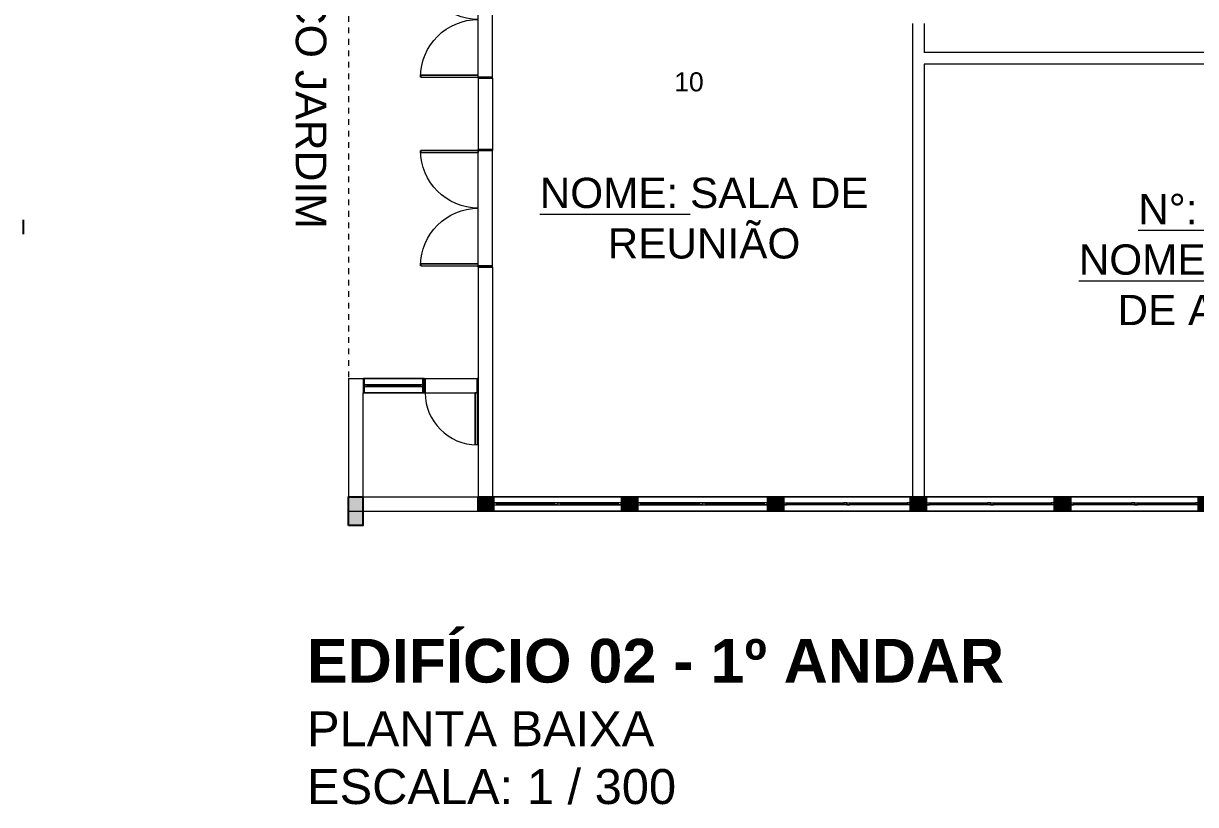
# Model space of a CAD drawing. Header units: metres. Extents: x 512 to 829, y -209 to 245.
# Drawn here: x 662.28 to 682.73, y -187.6 to -173.98 of the extents above; entities that cross this region are included whole.
import ezdxf

# ---------------------------------------------------------------- set-up
doc = ezdxf.new("R2010")
doc.units = ezdxf.units.M
doc.header["$LTSCALE"] = 0.508
doc.set_wipeout_variables(frame=1)
doc.header["$PDSIZE"] = -2
doc.linetypes.add('STYLE_01', pattern=[0.073819, 0.049213, -0.024606])
for name, color, linetype, lineweight in [('AMB-NOVOS', 10, 'Continuous', 15), ('COVID-ADESIVO MESA', 12, 'Continuous', 5), ('None', 7, 'Continuous', 5), ('NãoImprimir', 7, 'Continuous', 5), ('Peitoris', 2, 'Continuous', 5), ('Telhado-Princ', 7, 'Continuous', 5)]:
    doc.layers.add(name, color=color, linetype=linetype, lineweight=lineweight)
doc.styles.add('Arial', font='arial.ttf')
doc.styles.add('Arial (bold)', font='arialbd.ttf')
doc.styles.add('R80 - 1_100', font='arial.ttf', dxfattribs={"height": 0.25})

# ---------------------------------------------------------------- blocks, each defined once
blk = doc.blocks.new('Grupo-3626')
at = {"layer": 'None', "color": 7, "linetype": 'Continuous', "lineweight": 5}
for points in [[(-1.125, 0.125), (-1.10595, 0.125), (-1.10595, -0.125), (-1.125, -0.125)], [(1.10595, 0.125), (1.125, 0.125), (1.125, -0.125), (1.10595, -0.125)]]:
    blk.add_lwpolyline(points, close=True, dxfattribs=at)
blk = doc.blocks.new('Grupo-3627')
at = {"layer": 'None', "color": 7, "linetype": 'Continuous', "lineweight": 5}
for p, q in [((-1.125, 0.125), (-1.10595, 0.125)), ((-1.10595, 0.125), (-1.10595, -0.125)), ((1.125, 0.125), (1.10595, 0.125)), ((1.10595, 0.125), (1.10595, -0.125)), ((-1.125, -0.125), (-1.10595, -0.125)), ((1.125, -0.125), (1.10595, -0.125))]:
    blk.add_line(p, q, dxfattribs=at)
at = {"layer": 'None', "color": 7}
blk.add_blockref('Grupo-3626', (0, 0), dxfattribs=at)
blk = doc.blocks.new('Grupo-3628')
at = {"layer": 'None', "color": 7, "linetype": 'Continuous', "lineweight": 5}
for p, q in [((-1.106, 0.017), (-1.106, -0.017)), ((0, 0.017), (0, -0.017))]:
    blk.add_line(p, q, dxfattribs=at)
blk = doc.blocks.new('Grupo-3629')
at = {"layer": 'None', "color": 7, "linetype": 'Continuous', "lineweight": 5}
for points in [[(-1.106, 0.017), (-1.055, 0.017), (-1.055, -0.017), (-1.106, -0.017)], [(-0.051, 0.017), (0, 0.017), (0, -0.017), (-0.051, -0.017)]]:
    blk.add_lwpolyline(points, close=True, dxfattribs=at)
blk = doc.blocks.new('Grupo-3630')
at = {"layer": 'None', "color": 7, "linetype": 'Continuous', "lineweight": 5}
for p, q in [((-1.106, 0.017), (-1.055, 0.017)), ((-1.055, 0.017), (-1.055, -0.017)), ((0, 0.017), (-0.051, 0.017)), ((-0.051, 0.017), (-0.051, -0.017)), ((-1.106, -0.017), (-1.055, -0.017)), ((0, -0.017), (-0.051, -0.017))]:
    blk.add_line(p, q, dxfattribs=at)
blk.add_lwpolyline([(-1.055, 0.017), (-0.051, 0.017), (-0.051, -0.017), (-1.055, -0.017)], close=True, dxfattribs=at)
at = {"layer": 'None', "color": 7}
for name in ['Grupo-3628', 'Grupo-3629']:
    blk.add_blockref(name, (0, 0), dxfattribs=at)
blk = doc.blocks.new('Grupo-3632')
at = {"layer": 'None', "color": 7, "linetype": 'Continuous', "lineweight": 25}
for p, q in [((-1.05515, 0.000635), (-0.0508, 0.000635)), ((-1.05515, -0.000635), (-0.0508, -0.000635))]:
    blk.add_line(p, q, dxfattribs=at)
blk = doc.blocks.new('Grupo-3633')
at = {"layer": 'Peitoris'}
for name in ['Grupo-3630', 'Grupo-3632']:
    blk.add_blockref(name, (0, 0), dxfattribs=at)
blk = doc.blocks.new('Grupo-3634')
at = {"layer": 'None', "color": 7, "linetype": 'Continuous', "lineweight": 5}
for p, q in [((0, 0.017), (0, -0.017)), ((1.106, 0.017), (1.106, -0.017))]:
    blk.add_line(p, q, dxfattribs=at)
blk = doc.blocks.new('Grupo-3635')
at = {"layer": 'None', "color": 7, "linetype": 'Continuous', "lineweight": 5}
for points in [[(0, 0.017), (0.051, 0.017), (0.051, -0.017), (0, -0.017)], [(1.055, 0.017), (1.106, 0.017), (1.106, -0.017), (1.055, -0.017)]]:
    blk.add_lwpolyline(points, close=True, dxfattribs=at)
blk = doc.blocks.new('Grupo-3636')
at = {"layer": 'None', "color": 7, "linetype": 'Continuous', "lineweight": 5}
for p, q in [((0, 0.017), (0.051, 0.017)), ((0.051, 0.017), (0.051, -0.017)), ((1.106, 0.017), (1.055, 0.017)), ((1.055, 0.017), (1.055, -0.017)), ((0, -0.017), (0.051, -0.017)), ((1.106, -0.017), (1.055, -0.017))]:
    blk.add_line(p, q, dxfattribs=at)
blk.add_lwpolyline([(0.051, 0.017), (1.055, 0.017), (1.055, -0.017), (0.051, -0.017)], close=True, dxfattribs=at)
at = {"layer": 'None', "color": 7}
for name in ['Grupo-3634', 'Grupo-3635']:
    blk.add_blockref(name, (0, 0), dxfattribs=at)
blk = doc.blocks.new('Grupo-3638')
at = {"layer": 'None', "color": 7, "linetype": 'Continuous', "lineweight": 25}
for p, q in [((0.0508, 0.000635), (1.05515, 0.000635)), ((0.0508, -0.000635), (1.05515, -0.000635))]:
    blk.add_line(p, q, dxfattribs=at)
blk = doc.blocks.new('Grupo-3639')
at = {"layer": 'Peitoris'}
for name in ['Grupo-3636', 'Grupo-3638']:
    blk.add_blockref(name, (0, 0), dxfattribs=at)
blk = doc.blocks.new('Grupo-3640')
at = {"layer": 'None', "color": 7, "linetype": 'Continuous', "lineweight": 20}
for p, q in [((1.125, 0.125), (-1.125, 0.125)), ((1.125, -0.125), (-1.125, -0.125))]:
    blk.add_line(p, q, dxfattribs=at)
blk = doc.blocks.new('Window (2D)-315')
at = {"color": 7, "linetype": 'Continuous', "lineweight": 5}
blk.add_wipeout([(-1.125, 0.125), (1.125, 0.125), (1.125, -0.125), (-1.125, -0.125)], dxfattribs=at).dxf.layer = 'None'
at = {"layer": 'None', "color": 7, "linetype": 'Continuous', "lineweight": 5}
for p, q in [((-1.125, 0.125), (1.125, 0.125)), ((-1.125, -0.125), (1.125, -0.125))]:
    blk.add_line(p, q, dxfattribs=at)
at = {"layer": 'NãoImprimir', "linetype": 'Continuous'}
for p in [(-1.125, 0), (1.125, 0)]:
    blk.add_point(p, dxfattribs=at)
at = {"layer": 'None', "color": 7}
for name in ['Grupo-3627', 'Grupo-3633', 'Grupo-3639']:
    blk.add_blockref(name, (0, 0), dxfattribs=at)
at = {"layer": 'Telhado-Princ'}
blk.add_blockref('Grupo-3640', (0, 0), dxfattribs=at)
blk = doc.blocks.new('Grupo-3641')
at = {"layer": 'None', "color": 7, "linetype": 'Continuous', "lineweight": 5}
for points in [[(-1.14, 0.125), (-1.12095, 0.125), (-1.12095, -0.125), (-1.14, -0.125)], [(1.12095, 0.125), (1.14, 0.125), (1.14, -0.125), (1.12095, -0.125)]]:
    blk.add_lwpolyline(points, close=True, dxfattribs=at)
blk = doc.blocks.new('Grupo-3642')
at = {"layer": 'None', "color": 7, "linetype": 'Continuous', "lineweight": 5}
for p, q in [((-1.14, 0.125), (-1.12095, 0.125)), ((-1.12095, 0.125), (-1.12095, -0.125)), ((1.14, 0.125), (1.12095, 0.125)), ((1.12095, 0.125), (1.12095, -0.125)), ((-1.14, -0.125), (-1.12095, -0.125)), ((1.14, -0.125), (1.12095, -0.125))]:
    blk.add_line(p, q, dxfattribs=at)
at = {"layer": 'None', "color": 7}
blk.add_blockref('Grupo-3641', (0, 0), dxfattribs=at)
blk = doc.blocks.new('Grupo-3643')
at = {"layer": 'None', "color": 7, "linetype": 'Continuous', "lineweight": 5}
for p, q in [((-1.121, 0.017), (-1.121, -0.017)), ((0, 0.017), (0, -0.017))]:
    blk.add_line(p, q, dxfattribs=at)
blk = doc.blocks.new('Grupo-3644')
at = {"layer": 'None', "color": 7, "linetype": 'Continuous', "lineweight": 5}
for points in [[(-1.121, 0.017), (-1.07, 0.017), (-1.07, -0.017), (-1.121, -0.017)], [(-0.051, 0.017), (0, 0.017), (0, -0.017), (-0.051, -0.017)]]:
    blk.add_lwpolyline(points, close=True, dxfattribs=at)
blk = doc.blocks.new('Grupo-3645')
at = {"layer": 'None', "color": 7, "linetype": 'Continuous', "lineweight": 5}
for p, q in [((-1.121, 0.017), (-1.07, 0.017)), ((-1.07, 0.017), (-1.07, -0.017)), ((0, 0.017), (-0.051, 0.017)), ((-0.051, 0.017), (-0.051, -0.017)), ((-1.121, -0.017), (-1.07, -0.017)), ((0, -0.017), (-0.051, -0.017))]:
    blk.add_line(p, q, dxfattribs=at)
blk.add_lwpolyline([(-1.07, 0.017), (-0.051, 0.017), (-0.051, -0.017), (-1.07, -0.017)], close=True, dxfattribs=at)
at = {"layer": 'None', "color": 7}
for name in ['Grupo-3643', 'Grupo-3644']:
    blk.add_blockref(name, (0, 0), dxfattribs=at)
blk = doc.blocks.new('Grupo-3647')
at = {"layer": 'None', "color": 7, "linetype": 'Continuous', "lineweight": 25}
for p, q in [((-1.07015, 0.000635), (-0.0508, 0.000635)), ((-1.07015, -0.000635), (-0.0508, -0.000635))]:
    blk.add_line(p, q, dxfattribs=at)
blk = doc.blocks.new('Grupo-3648')
at = {"layer": 'Peitoris'}
for name in ['Grupo-3645', 'Grupo-3647']:
    blk.add_blockref(name, (0, 0), dxfattribs=at)
blk = doc.blocks.new('Grupo-3649')
at = {"layer": 'None', "color": 7, "linetype": 'Continuous', "lineweight": 5}
for p, q in [((0, 0.017), (0, -0.017)), ((1.121, 0.017), (1.121, -0.017))]:
    blk.add_line(p, q, dxfattribs=at)
blk = doc.blocks.new('Grupo-3650')
at = {"layer": 'None', "color": 7, "linetype": 'Continuous', "lineweight": 5}
for points in [[(0, 0.017), (0.051, 0.017), (0.051, -0.017), (0, -0.017)], [(1.07, 0.017), (1.121, 0.017), (1.121, -0.017), (1.07, -0.017)]]:
    blk.add_lwpolyline(points, close=True, dxfattribs=at)
blk = doc.blocks.new('Grupo-3651')
at = {"layer": 'None', "color": 7, "linetype": 'Continuous', "lineweight": 5}
for p, q in [((0, 0.017), (0.051, 0.017)), ((0.051, 0.017), (0.051, -0.017)), ((1.121, 0.017), (1.07, 0.017)), ((1.07, 0.017), (1.07, -0.017)), ((0, -0.017), (0.051, -0.017)), ((1.121, -0.017), (1.07, -0.017))]:
    blk.add_line(p, q, dxfattribs=at)
blk.add_lwpolyline([(0.051, 0.017), (1.07, 0.017), (1.07, -0.017), (0.051, -0.017)], close=True, dxfattribs=at)
at = {"layer": 'None', "color": 7}
for name in ['Grupo-3649', 'Grupo-3650']:
    blk.add_blockref(name, (0, 0), dxfattribs=at)
blk = doc.blocks.new('Grupo-3653')
at = {"layer": 'None', "color": 7, "linetype": 'Continuous', "lineweight": 25}
for p, q in [((0.0508, 0.000635), (1.07015, 0.000635)), ((0.0508, -0.000635), (1.07015, -0.000635))]:
    blk.add_line(p, q, dxfattribs=at)
blk = doc.blocks.new('Grupo-3654')
at = {"layer": 'Peitoris'}
for name in ['Grupo-3651', 'Grupo-3653']:
    blk.add_blockref(name, (0, 0), dxfattribs=at)
blk = doc.blocks.new('Grupo-3655')
at = {"layer": 'None', "color": 7, "linetype": 'Continuous', "lineweight": 20}
for p, q in [((1.14, 0.125), (-1.14, 0.125)), ((1.14, -0.125), (-1.14, -0.125))]:
    blk.add_line(p, q, dxfattribs=at)
blk = doc.blocks.new('Window (2D)-316')
at = {"color": 7, "linetype": 'Continuous', "lineweight": 5}
blk.add_wipeout([(-1.14, 0.125), (1.14, 0.125), (1.14, -0.125), (-1.14, -0.125)], dxfattribs=at).dxf.layer = 'None'
at = {"layer": 'None', "color": 7, "linetype": 'Continuous', "lineweight": 5}
for p, q in [((-1.14, 0.125), (1.14, 0.125)), ((-1.14, -0.125), (1.14, -0.125))]:
    blk.add_line(p, q, dxfattribs=at)
at = {"layer": 'NãoImprimir', "linetype": 'Continuous'}
for p in [(-1.14, 0), (1.14, 0)]:
    blk.add_point(p, dxfattribs=at)
at = {"layer": 'None', "color": 7}
for name in ['Grupo-3642', 'Grupo-3648', 'Grupo-3654']:
    blk.add_blockref(name, (0, 0), dxfattribs=at)
at = {"layer": 'Telhado-Princ'}
blk.add_blockref('Grupo-3655', (0, 0), dxfattribs=at)
blk = doc.blocks.new('Grupo-3656')
at = {"layer": 'None', "color": 7, "linetype": 'Continuous', "lineweight": 5}
for points in [[(-1.115, 0.125), (-1.09595, 0.125), (-1.09595, -0.125), (-1.115, -0.125)], [(1.09595, 0.125), (1.115, 0.125), (1.115, -0.125), (1.09595, -0.125)]]:
    blk.add_lwpolyline(points, close=True, dxfattribs=at)
blk = doc.blocks.new('Grupo-3657')
at = {"layer": 'None', "color": 7, "linetype": 'Continuous', "lineweight": 5}
for p, q in [((-1.115, 0.125), (-1.09595, 0.125)), ((-1.09595, 0.125), (-1.09595, -0.125)), ((1.115, 0.125), (1.09595, 0.125)), ((1.09595, 0.125), (1.09595, -0.125)), ((-1.115, -0.125), (-1.09595, -0.125)), ((1.115, -0.125), (1.09595, -0.125))]:
    blk.add_line(p, q, dxfattribs=at)
at = {"layer": 'None', "color": 7}
blk.add_blockref('Grupo-3656', (0, 0), dxfattribs=at)
blk = doc.blocks.new('Grupo-3658')
at = {"layer": 'None', "color": 7, "linetype": 'Continuous', "lineweight": 5}
for p, q in [((-1.096, 0.017), (-1.096, -0.017)), ((0, 0.017), (0, -0.017))]:
    blk.add_line(p, q, dxfattribs=at)
blk = doc.blocks.new('Grupo-3659')
at = {"layer": 'None', "color": 7, "linetype": 'Continuous', "lineweight": 5}
for points in [[(-1.096, 0.017), (-1.045, 0.017), (-1.045, -0.017), (-1.096, -0.017)], [(-0.051, 0.017), (0, 0.017), (0, -0.017), (-0.051, -0.017)]]:
    blk.add_lwpolyline(points, close=True, dxfattribs=at)
blk = doc.blocks.new('Grupo-3660')
at = {"layer": 'None', "color": 7, "linetype": 'Continuous', "lineweight": 5}
for p, q in [((-1.096, 0.017), (-1.045, 0.017)), ((-1.045, 0.017), (-1.045, -0.017)), ((0, 0.017), (-0.051, 0.017)), ((-0.051, 0.017), (-0.051, -0.017)), ((-1.096, -0.017), (-1.045, -0.017)), ((0, -0.017), (-0.051, -0.017))]:
    blk.add_line(p, q, dxfattribs=at)
blk.add_lwpolyline([(-1.045, 0.017), (-0.051, 0.017), (-0.051, -0.017), (-1.045, -0.017)], close=True, dxfattribs=at)
at = {"layer": 'None', "color": 7}
for name in ['Grupo-3658', 'Grupo-3659']:
    blk.add_blockref(name, (0, 0), dxfattribs=at)
blk = doc.blocks.new('Grupo-3662')
at = {"layer": 'None', "color": 7, "linetype": 'Continuous', "lineweight": 25}
for p, q in [((-1.04515, 0.000635), (-0.0508, 0.000635)), ((-1.04515, -0.000635), (-0.0508, -0.000635))]:
    blk.add_line(p, q, dxfattribs=at)
blk = doc.blocks.new('Grupo-3663')
at = {"layer": 'Peitoris'}
for name in ['Grupo-3660', 'Grupo-3662']:
    blk.add_blockref(name, (0, 0), dxfattribs=at)
blk = doc.blocks.new('Grupo-3664')
at = {"layer": 'None', "color": 7, "linetype": 'Continuous', "lineweight": 5}
for p, q in [((0, 0.017), (0, -0.017)), ((1.096, 0.017), (1.096, -0.017))]:
    blk.add_line(p, q, dxfattribs=at)
blk = doc.blocks.new('Grupo-3665')
at = {"layer": 'None', "color": 7, "linetype": 'Continuous', "lineweight": 5}
for points in [[(0, 0.017), (0.051, 0.017), (0.051, -0.017), (0, -0.017)], [(1.045, 0.017), (1.096, 0.017), (1.096, -0.017), (1.045, -0.017)]]:
    blk.add_lwpolyline(points, close=True, dxfattribs=at)
blk = doc.blocks.new('Grupo-3666')
at = {"layer": 'None', "color": 7, "linetype": 'Continuous', "lineweight": 5}
for p, q in [((0, 0.017), (0.051, 0.017)), ((0.051, 0.017), (0.051, -0.017)), ((1.096, 0.017), (1.045, 0.017)), ((1.045, 0.017), (1.045, -0.017)), ((0, -0.017), (0.051, -0.017)), ((1.096, -0.017), (1.045, -0.017))]:
    blk.add_line(p, q, dxfattribs=at)
blk.add_lwpolyline([(0.051, 0.017), (1.045, 0.017), (1.045, -0.017), (0.051, -0.017)], close=True, dxfattribs=at)
at = {"layer": 'None', "color": 7}
for name in ['Grupo-3664', 'Grupo-3665']:
    blk.add_blockref(name, (0, 0), dxfattribs=at)
blk = doc.blocks.new('Grupo-3668')
at = {"layer": 'None', "color": 7, "linetype": 'Continuous', "lineweight": 25}
for p, q in [((0.0508, 0.000635), (1.04515, 0.000635)), ((0.0508, -0.000635), (1.04515, -0.000635))]:
    blk.add_line(p, q, dxfattribs=at)
blk = doc.blocks.new('Grupo-3669')
at = {"layer": 'Peitoris'}
for name in ['Grupo-3666', 'Grupo-3668']:
    blk.add_blockref(name, (0, 0), dxfattribs=at)
blk = doc.blocks.new('Grupo-3670')
at = {"layer": 'None', "color": 7, "linetype": 'Continuous', "lineweight": 20}
for p, q in [((1.115, 0.125), (-1.115, 0.125)), ((1.115, -0.125), (-1.115, -0.125))]:
    blk.add_line(p, q, dxfattribs=at)
blk = doc.blocks.new('Window (2D)-317')
at = {"color": 7, "linetype": 'Continuous', "lineweight": 5}
blk.add_wipeout([(-1.115, 0.125), (1.115, 0.125), (1.115, -0.125), (-1.115, -0.125)], dxfattribs=at).dxf.layer = 'None'
at = {"layer": 'None', "color": 7, "linetype": 'Continuous', "lineweight": 5}
for p, q in [((-1.115, 0.125), (1.115, 0.125)), ((-1.115, -0.125), (1.115, -0.125))]:
    blk.add_line(p, q, dxfattribs=at)
at = {"layer": 'NãoImprimir', "linetype": 'Continuous'}
for p in [(-1.115, 0), (1.115, 0)]:
    blk.add_point(p, dxfattribs=at)
at = {"layer": 'None', "color": 7}
for name in ['Grupo-3657', 'Grupo-3663', 'Grupo-3669']:
    blk.add_blockref(name, (0, 0), dxfattribs=at)
at = {"layer": 'Telhado-Princ'}
blk.add_blockref('Grupo-3670', (0, 0), dxfattribs=at)
blk = doc.blocks.new('Grupo-3671')
at = {"layer": 'None', "color": 7, "linetype": 'Continuous', "lineweight": 5}
for points in [[(-1.125, 0.125), (-1.10595, 0.125), (-1.10595, -0.125), (-1.125, -0.125)], [(1.10595, 0.125), (1.125, 0.125), (1.125, -0.125), (1.10595, -0.125)]]:
    blk.add_lwpolyline(points, close=True, dxfattribs=at)
blk = doc.blocks.new('Grupo-3672')
at = {"layer": 'None', "color": 7, "linetype": 'Continuous', "lineweight": 5}
for p, q in [((-1.125, 0.125), (-1.10595, 0.125)), ((-1.10595, 0.125), (-1.10595, -0.125)), ((1.125, 0.125), (1.10595, 0.125)), ((1.10595, 0.125), (1.10595, -0.125)), ((-1.125, -0.125), (-1.10595, -0.125)), ((1.125, -0.125), (1.10595, -0.125))]:
    blk.add_line(p, q, dxfattribs=at)
at = {"layer": 'None', "color": 7}
blk.add_blockref('Grupo-3671', (0, 0), dxfattribs=at)
blk = doc.blocks.new('Grupo-3673')
at = {"layer": 'None', "color": 7, "linetype": 'Continuous', "lineweight": 5}
for p, q in [((-1.106, 0.017), (-1.106, -0.017)), ((0, 0.017), (0, -0.017))]:
    blk.add_line(p, q, dxfattribs=at)
blk = doc.blocks.new('Grupo-3674')
at = {"layer": 'None', "color": 7, "linetype": 'Continuous', "lineweight": 5}
for points in [[(-1.106, 0.017), (-1.055, 0.017), (-1.055, -0.017), (-1.106, -0.017)], [(-0.051, 0.017), (0, 0.017), (0, -0.017), (-0.051, -0.017)]]:
    blk.add_lwpolyline(points, close=True, dxfattribs=at)
blk = doc.blocks.new('Grupo-3675')
at = {"layer": 'None', "color": 7, "linetype": 'Continuous', "lineweight": 5}
for p, q in [((-1.106, 0.017), (-1.055, 0.017)), ((-1.055, 0.017), (-1.055, -0.017)), ((0, 0.017), (-0.051, 0.017)), ((-0.051, 0.017), (-0.051, -0.017)), ((-1.106, -0.017), (-1.055, -0.017)), ((0, -0.017), (-0.051, -0.017))]:
    blk.add_line(p, q, dxfattribs=at)
blk.add_lwpolyline([(-1.055, 0.017), (-0.051, 0.017), (-0.051, -0.017), (-1.055, -0.017)], close=True, dxfattribs=at)
at = {"layer": 'None', "color": 7}
for name in ['Grupo-3673', 'Grupo-3674']:
    blk.add_blockref(name, (0, 0), dxfattribs=at)
blk = doc.blocks.new('Grupo-3677')
at = {"layer": 'None', "color": 7, "linetype": 'Continuous', "lineweight": 25}
for p, q in [((-1.05515, 0.000635), (-0.0508, 0.000635)), ((-1.05515, -0.000635), (-0.0508, -0.000635))]:
    blk.add_line(p, q, dxfattribs=at)
blk = doc.blocks.new('Grupo-3678')
at = {"layer": 'Peitoris'}
for name in ['Grupo-3675', 'Grupo-3677']:
    blk.add_blockref(name, (0, 0), dxfattribs=at)
blk = doc.blocks.new('Grupo-3679')
at = {"layer": 'None', "color": 7, "linetype": 'Continuous', "lineweight": 5}
for p, q in [((0, 0.017), (0, -0.017)), ((1.106, 0.017), (1.106, -0.017))]:
    blk.add_line(p, q, dxfattribs=at)
blk = doc.blocks.new('Grupo-3680')
at = {"layer": 'None', "color": 7, "linetype": 'Continuous', "lineweight": 5}
for points in [[(0, 0.017), (0.051, 0.017), (0.051, -0.017), (0, -0.017)], [(1.055, 0.017), (1.106, 0.017), (1.106, -0.017), (1.055, -0.017)]]:
    blk.add_lwpolyline(points, close=True, dxfattribs=at)
blk = doc.blocks.new('Grupo-3681')
at = {"layer": 'None', "color": 7, "linetype": 'Continuous', "lineweight": 5}
for p, q in [((0, 0.017), (0.051, 0.017)), ((0.051, 0.017), (0.051, -0.017)), ((1.106, 0.017), (1.055, 0.017)), ((1.055, 0.017), (1.055, -0.017)), ((0, -0.017), (0.051, -0.017)), ((1.106, -0.017), (1.055, -0.017))]:
    blk.add_line(p, q, dxfattribs=at)
blk.add_lwpolyline([(0.051, 0.017), (1.055, 0.017), (1.055, -0.017), (0.051, -0.017)], close=True, dxfattribs=at)
at = {"layer": 'None', "color": 7}
for name in ['Grupo-3679', 'Grupo-3680']:
    blk.add_blockref(name, (0, 0), dxfattribs=at)
blk = doc.blocks.new('Grupo-3683')
at = {"layer": 'None', "color": 7, "linetype": 'Continuous', "lineweight": 25}
for p, q in [((0.0508, 0.000635), (1.05515, 0.000635)), ((0.0508, -0.000635), (1.05515, -0.000635))]:
    blk.add_line(p, q, dxfattribs=at)
blk = doc.blocks.new('Grupo-3684')
at = {"layer": 'Peitoris'}
for name in ['Grupo-3681', 'Grupo-3683']:
    blk.add_blockref(name, (0, 0), dxfattribs=at)
blk = doc.blocks.new('Grupo-3685')
at = {"layer": 'None', "color": 7, "linetype": 'Continuous', "lineweight": 20}
for p, q in [((1.125, 0.125), (-1.125, 0.125)), ((1.125, -0.125), (-1.125, -0.125))]:
    blk.add_line(p, q, dxfattribs=at)
blk = doc.blocks.new('Window (2D)-318')
at = {"color": 7, "linetype": 'Continuous', "lineweight": 5}
blk.add_wipeout([(-1.125, 0.125), (1.125, 0.125), (1.125, -0.125), (-1.125, -0.125)], dxfattribs=at).dxf.layer = 'None'
at = {"layer": 'None', "color": 7, "linetype": 'Continuous', "lineweight": 5}
for p, q in [((-1.125, 0.125), (1.125, 0.125)), ((-1.125, -0.125), (1.125, -0.125))]:
    blk.add_line(p, q, dxfattribs=at)
at = {"layer": 'NãoImprimir', "linetype": 'Continuous'}
for p in [(-1.125, 0), (1.125, 0)]:
    blk.add_point(p, dxfattribs=at)
at = {"layer": 'None', "color": 7}
for name in ['Grupo-3672', 'Grupo-3678', 'Grupo-3684']:
    blk.add_blockref(name, (0, 0), dxfattribs=at)
at = {"layer": 'Telhado-Princ'}
blk.add_blockref('Grupo-3685', (0, 0), dxfattribs=at)
blk = doc.blocks.new('Grupo-3686')
at = {"layer": 'None', "color": 7, "linetype": 'Continuous', "lineweight": 5}
for points in [[(-1.125, 0.125), (-1.10595, 0.125), (-1.10595, -0.125), (-1.125, -0.125)], [(1.10595, 0.125), (1.125, 0.125), (1.125, -0.125), (1.10595, -0.125)]]:
    blk.add_lwpolyline(points, close=True, dxfattribs=at)
blk = doc.blocks.new('Grupo-3687')
at = {"layer": 'None', "color": 7, "linetype": 'Continuous', "lineweight": 5}
for p, q in [((-1.125, 0.125), (-1.10595, 0.125)), ((-1.10595, 0.125), (-1.10595, -0.125)), ((1.125, 0.125), (1.10595, 0.125)), ((1.10595, 0.125), (1.10595, -0.125)), ((-1.125, -0.125), (-1.10595, -0.125)), ((1.125, -0.125), (1.10595, -0.125))]:
    blk.add_line(p, q, dxfattribs=at)
at = {"layer": 'None', "color": 7}
blk.add_blockref('Grupo-3686', (0, 0), dxfattribs=at)
blk = doc.blocks.new('Grupo-3688')
at = {"layer": 'None', "color": 7, "linetype": 'Continuous', "lineweight": 5}
for p, q in [((-1.106, 0.017), (-1.106, -0.017)), ((0, 0.017), (0, -0.017))]:
    blk.add_line(p, q, dxfattribs=at)
blk = doc.blocks.new('Grupo-3689')
at = {"layer": 'None', "color": 7, "linetype": 'Continuous', "lineweight": 5}
for points in [[(-1.106, 0.017), (-1.055, 0.017), (-1.055, -0.017), (-1.106, -0.017)], [(-0.051, 0.017), (0, 0.017), (0, -0.017), (-0.051, -0.017)]]:
    blk.add_lwpolyline(points, close=True, dxfattribs=at)
blk = doc.blocks.new('Grupo-3690')
at = {"layer": 'None', "color": 7, "linetype": 'Continuous', "lineweight": 5}
for p, q in [((-1.106, 0.017), (-1.055, 0.017)), ((-1.055, 0.017), (-1.055, -0.017)), ((0, 0.017), (-0.051, 0.017)), ((-0.051, 0.017), (-0.051, -0.017)), ((-1.106, -0.017), (-1.055, -0.017)), ((0, -0.017), (-0.051, -0.017))]:
    blk.add_line(p, q, dxfattribs=at)
blk.add_lwpolyline([(-1.055, 0.017), (-0.051, 0.017), (-0.051, -0.017), (-1.055, -0.017)], close=True, dxfattribs=at)
at = {"layer": 'None', "color": 7}
for name in ['Grupo-3688', 'Grupo-3689']:
    blk.add_blockref(name, (0, 0), dxfattribs=at)
blk = doc.blocks.new('Grupo-3692')
at = {"layer": 'None', "color": 7, "linetype": 'Continuous', "lineweight": 25}
for p, q in [((-1.05515, 0.000635), (-0.0508, 0.000635)), ((-1.05515, -0.000635), (-0.0508, -0.000635))]:
    blk.add_line(p, q, dxfattribs=at)
blk = doc.blocks.new('Grupo-3693')
at = {"layer": 'Peitoris'}
for name in ['Grupo-3690', 'Grupo-3692']:
    blk.add_blockref(name, (0, 0), dxfattribs=at)
blk = doc.blocks.new('Grupo-3694')
at = {"layer": 'None', "color": 7, "linetype": 'Continuous', "lineweight": 5}
for p, q in [((0, 0.017), (0, -0.017)), ((1.106, 0.017), (1.106, -0.017))]:
    blk.add_line(p, q, dxfattribs=at)
blk = doc.blocks.new('Grupo-3695')
at = {"layer": 'None', "color": 7, "linetype": 'Continuous', "lineweight": 5}
for points in [[(0, 0.017), (0.051, 0.017), (0.051, -0.017), (0, -0.017)], [(1.055, 0.017), (1.106, 0.017), (1.106, -0.017), (1.055, -0.017)]]:
    blk.add_lwpolyline(points, close=True, dxfattribs=at)
blk = doc.blocks.new('Grupo-3696')
at = {"layer": 'None', "color": 7, "linetype": 'Continuous', "lineweight": 5}
for p, q in [((0, 0.017), (0.051, 0.017)), ((0.051, 0.017), (0.051, -0.017)), ((1.106, 0.017), (1.055, 0.017)), ((1.055, 0.017), (1.055, -0.017)), ((0, -0.017), (0.051, -0.017)), ((1.106, -0.017), (1.055, -0.017))]:
    blk.add_line(p, q, dxfattribs=at)
blk.add_lwpolyline([(0.051, 0.017), (1.055, 0.017), (1.055, -0.017), (0.051, -0.017)], close=True, dxfattribs=at)
at = {"layer": 'None', "color": 7}
for name in ['Grupo-3694', 'Grupo-3695']:
    blk.add_blockref(name, (0, 0), dxfattribs=at)
blk = doc.blocks.new('Grupo-3698')
at = {"layer": 'None', "color": 7, "linetype": 'Continuous', "lineweight": 25}
for p, q in [((0.0508, 0.000635), (1.05515, 0.000635)), ((0.0508, -0.000635), (1.05515, -0.000635))]:
    blk.add_line(p, q, dxfattribs=at)
blk = doc.blocks.new('Grupo-3699')
at = {"layer": 'Peitoris'}
for name in ['Grupo-3696', 'Grupo-3698']:
    blk.add_blockref(name, (0, 0), dxfattribs=at)
blk = doc.blocks.new('Grupo-3700')
at = {"layer": 'None', "color": 7, "linetype": 'Continuous', "lineweight": 20}
for p, q in [((1.125, 0.125), (-1.125, 0.125)), ((1.125, -0.125), (-1.125, -0.125))]:
    blk.add_line(p, q, dxfattribs=at)
blk = doc.blocks.new('Window (2D)-319')
at = {"color": 7, "linetype": 'Continuous', "lineweight": 5}
blk.add_wipeout([(-1.125, 0.125), (1.125, 0.125), (1.125, -0.125), (-1.125, -0.125)], dxfattribs=at).dxf.layer = 'None'
at = {"layer": 'None', "color": 7, "linetype": 'Continuous', "lineweight": 5}
for p, q in [((-1.125, 0.125), (1.125, 0.125)), ((-1.125, -0.125), (1.125, -0.125))]:
    blk.add_line(p, q, dxfattribs=at)
at = {"layer": 'NãoImprimir', "linetype": 'Continuous'}
for p in [(-1.125, 0), (1.125, 0)]:
    blk.add_point(p, dxfattribs=at)
at = {"layer": 'None', "color": 7}
for name in ['Grupo-3687', 'Grupo-3693', 'Grupo-3699']:
    blk.add_blockref(name, (0, 0), dxfattribs=at)
at = {"layer": 'Telhado-Princ'}
blk.add_blockref('Grupo-3700', (0, 0), dxfattribs=at)
blk = doc.blocks.new('Grupo-4884')
at = {"layer": 'None', "color": 7, "linetype": 'Continuous', "lineweight": 5}
for p, q in [((-1.02, 0.125), (-1.02, -0.125)), ((1.02, 0.125), (1.02, -0.125))]:
    blk.add_line(p, q, dxfattribs=at)
blk = doc.blocks.new('Grupo-4885')
at = {"layer": 'None', "color": 7, "linetype": 'Continuous', "lineweight": 5}
for points in [[(-1.02, 0.125), (-1, 0.125), (-1, -0.125), (-1.02, -0.125)], [(1, 0.125), (1.02, 0.125), (1.02, -0.125), (1, -0.125)]]:
    blk.add_lwpolyline(points, close=True, dxfattribs=at)
blk = doc.blocks.new('Grupo-4886')
at = {"layer": 'None', "color": 7, "linetype": 'Continuous', "lineweight": 5}
for p, q in [((-1.02, 0.125), (-1, 0.125)), ((-1, 0.125), (-1, -0.125)), ((1.02, 0.125), (1, 0.125)), ((1, 0.125), (1, -0.125)), ((-1.02, -0.125), (-1, -0.125)), ((1.02, -0.125), (1, -0.125))]:
    blk.add_line(p, q, dxfattribs=at)
at = {"layer": 'None', "color": 7}
for name in ['Grupo-4884', 'Grupo-4885']:
    blk.add_blockref(name, (0, 0), dxfattribs=at)
blk = doc.blocks.new('Grupo-4887')
at = {"layer": 'None', "color": 7, "linetype": 'Continuous', "lineweight": 5}
blk.add_arc((-1, 0.125), 0.999, 0, 90, dxfattribs=at)
blk = doc.blocks.new('Grupo-4888')
at = {"layer": 'None', "color": 7, "linetype": 'Continuous', "lineweight": 5}
blk.add_lwpolyline([(-1, 0.125), (-1, 1.12375), (-0.965, 1.12375), (-0.965, 0.125)], close=True, dxfattribs=at)
blk = doc.blocks.new('Grupo-4889')
at = {"layer": 'None', "color": 7, "linetype": 'Continuous', "lineweight": 5}
for p, q in [((-1, 0.125), (-1, 1.12375)), ((-1, 1.12375), (-0.965, 1.12375)), ((-0.965, 0.125), (-0.965, 1.12375)), ((-1, 0.125), (-0.965, 0.125))]:
    blk.add_line(p, q, dxfattribs=at)
at = {"layer": 'None', "color": 7}
blk.add_blockref('Grupo-4888', (0, 0), dxfattribs=at)
blk = doc.blocks.new('Grupo-4890')
at = {"layer": 'Peitoris', "color": 7}
blk.add_blockref('Grupo-4889', (0, 0), dxfattribs=at)
blk = doc.blocks.new('Grupo-4891')
at = {"layer": 'None', "color": 7, "linetype": 'Continuous', "lineweight": 5}
blk.add_arc((1, 0.125), 0.999, 90, 180, dxfattribs=at)
blk = doc.blocks.new('Grupo-4892')
at = {"layer": 'None', "color": 7, "linetype": 'Continuous', "lineweight": 5}
blk.add_lwpolyline([(1, 1.12375), (1, 0.125), (0.965, 0.125), (0.965, 1.12375)], close=True, dxfattribs=at)
blk = doc.blocks.new('Grupo-4893')
at = {"layer": 'None', "color": 7, "linetype": 'Continuous', "lineweight": 5}
for p, q in [((0.965, 1.12375), (0.965, 0.125)), ((1, 1.12375), (0.965, 1.12375)), ((1, 1.12375), (1, 0.125)), ((1, 0.125), (0.965, 0.125))]:
    blk.add_line(p, q, dxfattribs=at)
at = {"layer": 'None', "color": 7}
blk.add_blockref('Grupo-4892', (0, 0), dxfattribs=at)
blk = doc.blocks.new('Grupo-4894')
at = {"layer": 'Peitoris', "color": 7}
blk.add_blockref('Grupo-4893', (0, 0), dxfattribs=at)
blk = doc.blocks.new('Grupo-4895')
at = {"layer": 'None', "color": 7, "linetype": 'Continuous', "lineweight": 5}
for p, q in [((1.02, 0.125), (-1.02, 0.125)), ((1.02, -0.125), (-1.02, -0.125))]:
    blk.add_line(p, q, dxfattribs=at)
blk = doc.blocks.new('Door (2D)-167')
at = {"layer": 'NãoImprimir', "color": 7, "linetype": 'Continuous', "lineweight": 5}
for p in [(-1.02, 0), (1.02, 0)]:
    blk.add_point(p, dxfattribs=at)
at = {"layer": 'None', "color": 7}
for name in ['Grupo-4890', 'Grupo-4894', 'Grupo-4886']:
    blk.add_blockref(name, (0, 0), dxfattribs=at)
at = {"layer": 'Peitoris', "color": 7}
for name in ['Grupo-4887', 'Grupo-4891']:
    blk.add_blockref(name, (0, 0), dxfattribs=at)
at = {"layer": 'Telhado-Princ', "color": 7}
blk.add_blockref('Grupo-4895', (0, 0), dxfattribs=at)
blk = doc.blocks.new('Grupo-4896')
at = {"layer": 'None', "color": 7, "linetype": 'Continuous', "lineweight": 5}
for p, q in [((-1.02, 0.125), (-1.02, -0.125)), ((1.02, 0.125), (1.02, -0.125))]:
    blk.add_line(p, q, dxfattribs=at)
blk = doc.blocks.new('Grupo-4897')
at = {"layer": 'None', "color": 7, "linetype": 'Continuous', "lineweight": 5}
for points in [[(-1.02, 0.125), (-1, 0.125), (-1, -0.125), (-1.02, -0.125)], [(1, 0.125), (1.02, 0.125), (1.02, -0.125), (1, -0.125)]]:
    blk.add_lwpolyline(points, close=True, dxfattribs=at)
blk = doc.blocks.new('Grupo-4898')
at = {"layer": 'None', "color": 7, "linetype": 'Continuous', "lineweight": 5}
for p, q in [((-1.02, 0.125), (-1, 0.125)), ((-1, 0.125), (-1, -0.125)), ((1.02, 0.125), (1, 0.125)), ((1, 0.125), (1, -0.125)), ((-1.02, -0.125), (-1, -0.125)), ((1.02, -0.125), (1, -0.125))]:
    blk.add_line(p, q, dxfattribs=at)
at = {"layer": 'None', "color": 7}
for name in ['Grupo-4896', 'Grupo-4897']:
    blk.add_blockref(name, (0, 0), dxfattribs=at)
blk = doc.blocks.new('Grupo-4899')
at = {"layer": 'None', "color": 7, "linetype": 'Continuous', "lineweight": 5}
blk.add_arc((-1, 0.125), 0.999, 0, 90, dxfattribs=at)
blk = doc.blocks.new('Grupo-4900')
at = {"layer": 'None', "color": 7, "linetype": 'Continuous', "lineweight": 5}
blk.add_lwpolyline([(-1, 0.125), (-1, 1.12375), (-0.965, 1.12375), (-0.965, 0.125)], close=True, dxfattribs=at)
blk = doc.blocks.new('Grupo-4901')
at = {"layer": 'None', "color": 7, "linetype": 'Continuous', "lineweight": 5}
for p, q in [((-1, 0.125), (-1, 1.12375)), ((-1, 1.12375), (-0.965, 1.12375)), ((-0.965, 0.125), (-0.965, 1.12375)), ((-1, 0.125), (-0.965, 0.125))]:
    blk.add_line(p, q, dxfattribs=at)
at = {"layer": 'None', "color": 7}
blk.add_blockref('Grupo-4900', (0, 0), dxfattribs=at)
blk = doc.blocks.new('Grupo-4902')
at = {"layer": 'Peitoris', "color": 7}
blk.add_blockref('Grupo-4901', (0, 0), dxfattribs=at)
blk = doc.blocks.new('Grupo-4903')
at = {"layer": 'None', "color": 7, "linetype": 'Continuous', "lineweight": 5}
blk.add_arc((1, 0.125), 0.999, 90, 180, dxfattribs=at)
blk = doc.blocks.new('Grupo-4904')
at = {"layer": 'None', "color": 7, "linetype": 'Continuous', "lineweight": 5}
blk.add_lwpolyline([(1, 1.12375), (1, 0.125), (0.965, 0.125), (0.965, 1.12375)], close=True, dxfattribs=at)
blk = doc.blocks.new('Grupo-4905')
at = {"layer": 'None', "color": 7, "linetype": 'Continuous', "lineweight": 5}
for p, q in [((0.965, 1.12375), (0.965, 0.125)), ((1, 1.12375), (0.965, 1.12375)), ((1, 1.12375), (1, 0.125)), ((1, 0.125), (0.965, 0.125))]:
    blk.add_line(p, q, dxfattribs=at)
at = {"layer": 'None', "color": 7}
blk.add_blockref('Grupo-4904', (0, 0), dxfattribs=at)
blk = doc.blocks.new('Grupo-4906')
at = {"layer": 'Peitoris', "color": 7}
blk.add_blockref('Grupo-4905', (0, 0), dxfattribs=at)
blk = doc.blocks.new('Grupo-4907')
at = {"layer": 'None', "color": 7, "linetype": 'Continuous', "lineweight": 5}
for p, q in [((1.02, 0.125), (-1.02, 0.125)), ((1.02, -0.125), (-1.02, -0.125))]:
    blk.add_line(p, q, dxfattribs=at)
blk = doc.blocks.new('Door (2D)-168')
at = {"layer": 'NãoImprimir', "color": 7, "linetype": 'Continuous', "lineweight": 5}
for p in [(-1.02, 0), (1.02, 0)]:
    blk.add_point(p, dxfattribs=at)
at = {"layer": 'None', "color": 7}
for name in ['Grupo-4902', 'Grupo-4906', 'Grupo-4898']:
    blk.add_blockref(name, (0, 0), dxfattribs=at)
at = {"layer": 'Peitoris', "color": 7}
for name in ['Grupo-4899', 'Grupo-4903']:
    blk.add_blockref(name, (0, 0), dxfattribs=at)
at = {"layer": 'Telhado-Princ', "color": 7}
blk.add_blockref('Grupo-4907', (0, 0), dxfattribs=at)
blk = doc.blocks.new('Grupo-4915')
at = {"layer": 'None', "color": 7, "linetype": 'Continuous', "lineweight": 5}
for points in [[(-0.525, 0.125), (-0.50595, 0.125), (-0.50595, -0.125), (-0.525, -0.125)], [(0.50595, 0.125), (0.525, 0.125), (0.525, -0.125), (0.50595, -0.125)]]:
    blk.add_lwpolyline(points, close=True, dxfattribs=at)
blk = doc.blocks.new('Grupo-4916')
at = {"layer": 'None', "color": 7, "linetype": 'Continuous', "lineweight": 5}
for p, q in [((-0.525, 0.125), (-0.50595, 0.125)), ((-0.50595, 0.125), (-0.50595, -0.125)), ((0.525, 0.125), (0.50595, 0.125)), ((0.50595, 0.125), (0.50595, -0.125)), ((-0.525, -0.125), (-0.50595, -0.125)), ((0.525, -0.125), (0.50595, -0.125))]:
    blk.add_line(p, q, dxfattribs=at)
at = {"layer": 'None', "color": 7}
blk.add_blockref('Grupo-4915', (0, 0), dxfattribs=at)
blk = doc.blocks.new('Grupo-4917')
at = {"layer": 'None', "color": 7, "linetype": 'Continuous', "lineweight": 5}
for p, q in [((-0.506, 0.017), (-0.506, -0.017)), ((0.506, 0.017), (0.506, -0.017))]:
    blk.add_line(p, q, dxfattribs=at)
blk = doc.blocks.new('Grupo-4918')
at = {"layer": 'None', "color": 7, "linetype": 'Continuous', "lineweight": 5}
for points in [[(-0.506, 0.017), (-0.455, 0.017), (-0.455, -0.017), (-0.506, -0.017)], [(0.455, 0.017), (0.506, 0.017), (0.506, -0.017), (0.455, -0.017)]]:
    blk.add_lwpolyline(points, close=True, dxfattribs=at)
blk = doc.blocks.new('Grupo-4919')
at = {"layer": 'None', "color": 7, "linetype": 'Continuous', "lineweight": 5}
for p, q in [((-0.506, 0.017), (-0.455, 0.017)), ((-0.455, 0.017), (-0.455, -0.017)), ((0.506, 0.017), (0.455, 0.017)), ((0.455, 0.017), (0.455, -0.017)), ((-0.506, -0.017), (-0.455, -0.017)), ((0.506, -0.017), (0.455, -0.017))]:
    blk.add_line(p, q, dxfattribs=at)
blk.add_lwpolyline([(-0.455, 0.017), (0.455, 0.017), (0.455, -0.017), (-0.455, -0.017)], close=True, dxfattribs=at)
at = {"layer": 'None', "color": 7}
for name in ['Grupo-4917', 'Grupo-4918']:
    blk.add_blockref(name, (0, 0), dxfattribs=at)
blk = doc.blocks.new('Grupo-4921')
at = {"layer": 'None', "color": 7, "linetype": 'Continuous', "lineweight": 25}
for p, q in [((-0.45515, 0.000635), (0.45515, 0.000635)), ((-0.45515, -0.000635), (0.45515, -0.000635))]:
    blk.add_line(p, q, dxfattribs=at)
blk = doc.blocks.new('Grupo-4922')
at = {"layer": 'None', "color": 7, "linetype": 'Continuous', "lineweight": 20}
for p, q in [((0.525, 0.125), (-0.525, 0.125)), ((0.525, -0.125), (-0.525, -0.125))]:
    blk.add_line(p, q, dxfattribs=at)
blk = doc.blocks.new('Window (2D)-420')
at = {"color": 7, "linetype": 'Continuous', "lineweight": 5}
blk.add_wipeout([(-0.525, 0.125), (0.525, 0.125), (0.525, -0.125), (-0.525, -0.125)], dxfattribs=at).dxf.layer = 'None'
at = {"layer": 'None', "color": 7, "linetype": 'Continuous', "lineweight": 5}
for p, q in [((-0.525, 0.125), (0.525, 0.125)), ((-0.525, -0.125), (0.525, -0.125))]:
    blk.add_line(p, q, dxfattribs=at)
at = {"layer": 'NãoImprimir', "linetype": 'Continuous'}
for p in [(-0.525, 0), (0.525, 0)]:
    blk.add_point(p, dxfattribs=at)
at = {"layer": 'None', "color": 7}
blk.add_blockref('Grupo-4916', (0, 0), dxfattribs=at)
at = {"layer": 'Peitoris'}
for name in ['Grupo-4919', 'Grupo-4921']:
    blk.add_blockref(name, (0, 0), dxfattribs=at)
at = {"layer": 'Telhado-Princ'}
blk.add_blockref('Grupo-4922', (0, 0), dxfattribs=at)
blk = doc.blocks.new('Grupo-4923')
at = {"layer": 'None', "color": 7, "linetype": 'Continuous', "lineweight": 5}
for p, q in [((-0.47, 0.125), (-0.47, -0.125)), ((0.47, 0.125), (0.47, -0.125))]:
    blk.add_line(p, q, dxfattribs=at)
blk = doc.blocks.new('Grupo-4924')
at = {"layer": 'None', "color": 7, "linetype": 'Continuous', "lineweight": 5}
for points in [[(-0.47, 0.125), (-0.45, 0.125), (-0.45, -0.125), (-0.47, -0.125)], [(0.45, 0.125), (0.47, 0.125), (0.47, -0.125), (0.45, -0.125)]]:
    blk.add_lwpolyline(points, close=True, dxfattribs=at)
blk = doc.blocks.new('Grupo-4925')
at = {"layer": 'None', "color": 7, "linetype": 'Continuous', "lineweight": 5}
for p, q in [((-0.47, 0.125), (-0.45, 0.125)), ((-0.45, 0.125), (-0.45, -0.125)), ((0.47, 0.125), (0.45, 0.125)), ((0.45, 0.125), (0.45, -0.125)), ((-0.47, -0.125), (-0.45, -0.125)), ((0.47, -0.125), (0.45, -0.125))]:
    blk.add_line(p, q, dxfattribs=at)
at = {"layer": 'None', "color": 7}
for name in ['Grupo-4923', 'Grupo-4924']:
    blk.add_blockref(name, (0, 0), dxfattribs=at)
blk = doc.blocks.new('Grupo-4926')
at = {"layer": 'None', "color": 7, "linetype": 'Continuous', "lineweight": 5}
blk.add_arc((-0.45, 0.125), 0.9, 0, 90, dxfattribs=at)
blk = doc.blocks.new('Grupo-4927')
at = {"layer": 'None', "color": 7, "linetype": 'Continuous', "lineweight": 5}
blk.add_lwpolyline([(-0.45, 0.125), (-0.45, 1.025), (-0.415, 1.025), (-0.415, 0.125)], close=True, dxfattribs=at)
blk = doc.blocks.new('Grupo-4928')
at = {"layer": 'None', "color": 7, "linetype": 'Continuous', "lineweight": 5}
for p, q in [((-0.45, 0.125), (-0.45, 1.025)), ((-0.45, 1.025), (-0.415, 1.025)), ((-0.415, 0.125), (-0.415, 1.025)), ((-0.45, 0.125), (-0.415, 0.125))]:
    blk.add_line(p, q, dxfattribs=at)
at = {"layer": 'None', "color": 7}
blk.add_blockref('Grupo-4927', (0, 0), dxfattribs=at)
blk = doc.blocks.new('Grupo-4929')
at = {"layer": 'Peitoris', "color": 7}
blk.add_blockref('Grupo-4928', (0, 0), dxfattribs=at)
blk = doc.blocks.new('Grupo-4930')
at = {"layer": 'None', "color": 7, "linetype": 'Continuous', "lineweight": 5}
for p, q in [((0.47, 0.125), (-0.47, 0.125)), ((0.47, -0.125), (-0.47, -0.125))]:
    blk.add_line(p, q, dxfattribs=at)
blk = doc.blocks.new('Door (2D)-170')
at = {"layer": 'NãoImprimir', "color": 7, "linetype": 'Continuous', "lineweight": 5}
for p in [(-0.47, 0), (0.47, 0)]:
    blk.add_point(p, dxfattribs=at)
at = {"layer": 'None', "color": 7}
for name in ['Grupo-4929', 'Grupo-4925']:
    blk.add_blockref(name, (0, 0), dxfattribs=at)
at = {"layer": 'Peitoris', "color": 7}
blk.add_blockref('Grupo-4926', (0, 0), dxfattribs=at)
at = {"layer": 'Telhado-Princ', "color": 7}
blk.add_blockref('Grupo-4930', (0, 0), dxfattribs=at)
blk = doc.blocks.new('Grupo-4989')
at = {"layer": 'None', "linetype": 'Continuous', "lineweight": 0}
for points in [[(-49.324, -108.449), (-49.324, -107.949), (-49.074, -107.949), (-49.074, -108.449)], [(-47.074, -108.199), (-47.074, -107.949), (-46.824, -107.949), (-46.824, -108.199)], [(-44.574, -108.199), (-44.574, -107.949), (-44.324, -107.949), (-44.324, -108.199)], [(-42.044, -108.199), (-42.044, -107.949), (-41.794, -107.949), (-41.794, -108.199)], [(-39.564, -108.199), (-39.564, -107.949), (-39.314, -107.949), (-39.314, -108.199)], [(-37.064, -108.199), (-37.064, -107.949), (-36.814, -107.949), (-36.814, -108.199)], [(-34.564, -108.199), (-34.564, -107.949), (-34.314, -107.949), (-34.314, -108.199)], [(-30.414, -108.199), (-30.414, -107.949), (-30.164, -107.949), (-30.164, -108.199)]]:
    blk.add_hatch(color=255, dxfattribs=at).paths.add_polyline_path(points)
at = {"layer": 'None', "color": 7, "linetype": 'Continuous', "lineweight": 25}
for points in [[(-49.324, -108.449), (-49.324, -107.949), (-49.074, -107.949), (-49.074, -108.449)], [(-47.074, -108.199), (-47.074, -107.949), (-46.824, -107.949), (-46.824, -108.199)], [(-44.574, -108.199), (-44.574, -107.949), (-44.324, -107.949), (-44.324, -108.199)], [(-42.044, -108.199), (-42.044, -107.949), (-41.794, -107.949), (-41.794, -108.199)], [(-39.564, -108.199), (-39.564, -107.949), (-39.314, -107.949), (-39.314, -108.199)], [(-37.064, -108.199), (-37.064, -107.949), (-36.814, -107.949), (-36.814, -108.199)], [(-34.564, -108.199), (-34.564, -107.949), (-34.314, -107.949), (-34.314, -108.199)], [(-30.414, -108.199), (-30.414, -107.949), (-30.164, -107.949), (-30.164, -108.199)]]:
    blk.add_lwpolyline(points, close=True, dxfattribs=at)

msp = doc.modelspace()

# ---------------------------------------------------------------- linework, layer by layer
at = {"layer": 'None', "color": 7, "linetype": 'STYLE_01', "lineweight": 5}
msp.add_line((667.9492, -168.0522), (667.9492, -180.1733), dxfattribs=at)
at = {"layer": 'None', "color": 7, "linetype": 'Continuous', "lineweight": 18}
for p, q in [((677.993, -173.982), (677.993, -174.49)), ((685.6468, -174.49), (677.993, -174.49)), ((685.6468, -174.6911), (677.993, -174.6911)), ((670.2124, -174.9376), (670.2124, -176.1774)), ((670.4639, -174.9376), (670.4639, -176.1774)), ((670.2124, -178.2294), (670.2124, -180.1733)), ((667.9492, -180.1733), (667.9492, -182.4868)), ((667.9492, -180.1733), (668.2107, -180.1733)), ((668.2107, -180.4247), (668.2107, -180.1733)), ((670.2124, -180.4247), (670.2124, -180.1733)), ((668.2007, -180.4247), (668.2007, -182.2354)), ((668.2007, -180.4247), (668.2107, -180.4247)), ((670.2124, -180.4247), (670.2124, -182.2354)), ((668.2007, -182.2354), (670.2124, -182.2354)), ((670.4639, -182.2354), (670.2627, -182.2354)), ((672.7272, -182.2354), (672.9787, -182.2354)), ((675.2721, -182.2354), (675.2972, -182.2354)), ((675.4984, -182.2354), (675.5236, -182.2354)), ((677.7667, -182.2354), (677.7919, -182.2354)), ((677.993, -182.2354), (678.0182, -182.2354)), ((680.2814, -182.2354), (680.5329, -182.2354)), ((667.9492, -182.4868), (670.4639, -182.4868)), ((672.7272, -182.4868), (672.9787, -182.4868)), ((675.2721, -182.4868), (675.5236, -182.4868)), ((677.7667, -182.4868), (678.0182, -182.4868)), ((680.2814, -182.4868), (680.5329, -182.4868))]:
    msp.add_line(p, q, dxfattribs=at)
at = {"layer": 'None', "color": 7, "linetype": 'Continuous', "lineweight": 25}
msp.add_line((662.2759, -177.6585), (662.2759, -177.4071), dxfattribs=at)

# ---------------------------------------------------------------- block references
at = {"layer": 'None', "color": 7, "xscale": -1.005894640890275, "yscale": 1.005894640890275, "zscale": 1.005894640890275, "rotation": 90}
for name, p in [('Door (2D)-168', (670.3382, -173.9116)), ('Door (2D)-167', (670.3382, -177.2034))]:
    msp.add_blockref(name, p, dxfattribs=at)

# ---------------------------------------------------------------- texts
at = {"layer": 'AMB-NOVOS', "linetype": 'Continuous', "lineweight": 0, "char_height": 0.528095, "attachment_point": 1}
for s, width, insert in [('\\pi0.07368;{\\fArial|b0|i0|c0|p34;\\LNOME:\\l SALA DE \\P\\pi1.26045;REUNIÃO}', 5.791048, (671.2117, -176.6726)), ('\\pi1.09609;{\\fArial|b0|i0|c0|p34;\\LN°:\\l 216\\P\\pi0.05809;\\LNOME:\\l SALA \\P\\pi0.73478;DE AULA}', 4.570762, (680.6336, -176.9547))]:
    msp.add_mtext_dynamic_manual_height_columns(s, width=width, gutter_width=1.5088, heights=[0], dxfattribs=dict(at, insert=insert))
at = {"layer": 'COVID-ADESIVO MESA', "insert": (674.1468, -174.8341), "char_height": 0.33195, "width": 5.589825, "attachment_point": 3, "style": 'R80 - 1_100'}
msp.add_mtext('10', dxfattribs=at)
at = {"layer": 'None', "color": 7, "insert": (667.5621, -174.2517), "char_height": 0.533672, "attachment_point": 2, "rotation": 270, "line_spacing_factor": 0.96736, "style": 'Arial'}
msp.add_mtext('TERRAÇO JARDIM', dxfattribs=at)
at = {"layer": 'None', "color": 7, "insert": (667.2245, -184.7148), "char_height": 0.762389, "attachment_point": 1, "line_spacing_factor": 0.992596, "style": 'Arial (bold)'}
msp.add_mtext('EDIFÍCIO 02 - 1º ANDAR{\\H0.6667x;\\l\\P}{\\fArial|b0|i0|c0|p0;\\H0.8x;\\lPLANTA BAIXA\\PESCALA: 1 / 300}', dxfattribs=at)

# ---------------------------------------------------------------- next in the draw order: block references
at = {"layer": 'None', "color": 7, "xscale": -1.005894640890275, "yscale": 1.005894640890275, "zscale": 1.005894640890275, "rotation": 180}
msp.add_blockref('Window (2D)-420', (668.7388, -180.299), dxfattribs=at)
at = {"layer": 'None', "color": 7, "yscale": 1.005894640890275, "zscale": 1.005894640890275}
for name, p, xscale in [('Window (2D)-315', (671.5955, -182.3611), -1.005894640890275), ('Window (2D)-316', (674.1254, -182.3611), -1.005894640890275), ('Window (2D)-317', (676.6451, -182.3611), 1.005894640890275), ('Window (2D)-318', (679.1498, -182.3611), 1.005894640890275), ('Window (2D)-319', (681.6646, -182.3611), 1.005894640890275)]:
    msp.add_blockref(name, p, dxfattribs=dict(at, xscale=xscale))

# ---------------------------------------------------------------- next in the draw order: linework, layer by layer
at = {"layer": 'None', "color": 7, "linetype": 'Continuous', "lineweight": 18}
for p, q in [((677.7919, -173.982), (677.7919, -182.2354)), ((677.993, -174.6911), (677.993, -182.2354)), ((670.4639, -178.2294), (670.4639, -182.2354))]:
    msp.add_line(p, q, dxfattribs=at)

# ---------------------------------------------------------------- next in the draw order: block references
at = {"layer": 'None', "color": 7, "xscale": 1.005894640890275, "yscale": 1.005894640890275, "zscale": 1.005894640890275, "rotation": 180}
msp.add_blockref('Door (2D)-170', (669.7397, -180.299), dxfattribs=at)
at = {"layer": 'None', "color": 7, "xscale": 1.005894640890275, "yscale": 1.005894640890275, "zscale": 1.005894640890275}
msp.add_blockref('Grupo-4989', (717.5638, -73.6503), dxfattribs=at)

doc.saveas('drawing.dxf')
